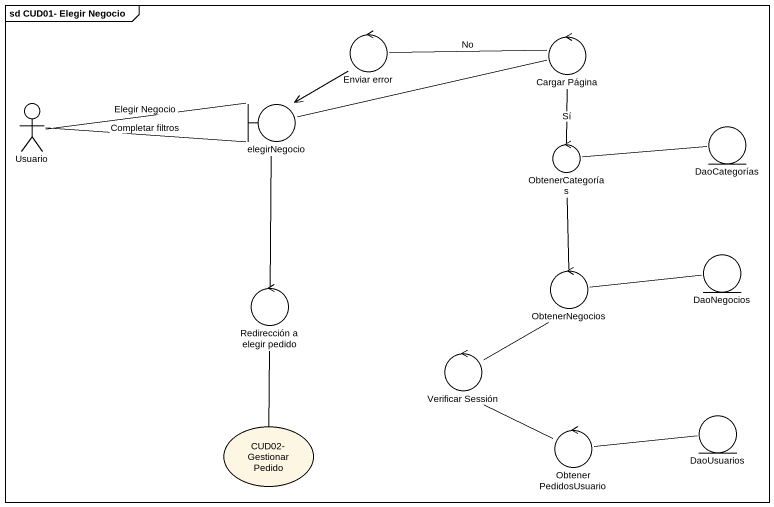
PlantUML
@startuml
mainframe sd CUD01- Elegir Negocio
control "Enviar error" as Enviar_error
control "Cargar Página" as Cargar_Página
actor Usuario
boundary elegirNegocio
control ObtenerCategorías
entity DaoCategorías
entity DaoNegocios
control "Redirección a elegir pedido" as Redirección_a_elegir_pedido
control ObtenerNegocios
control "Verificar Sessión" as Verificar_Sessión
entity DaoUsuarios
usecase "CUD02- Gestionar Pedido" as CUD02_Gestionar_Pedido
control "Obtener PedidosUsuario" as Obtener_PedidosUsuario
Enviar_error --> elegirNegocio
Cargar_Página -left- Enviar_error : No
Cargar_Página -- ObtenerCategorías : Sí
Usuario -right- elegirNegocio : Elegir Negocio
Usuario -right- elegirNegocio : Completar filtros
elegirNegocio -right- Cargar_Página
elegirNegocio -- Redirección_a_elegir_pedido
ObtenerCategorías -right- DaoCategorías
ObtenerCategorías -- ObtenerNegocios
Redirección_a_elegir_pedido -- CUD02_Gestionar_Pedido
ObtenerNegocios -right- DaoNegocios
ObtenerNegocios -- Verificar_Sessión
Verificar_Sessión -- Obtener_PedidosUsuario
Obtener_PedidosUsuario -right- DaoUsuarios
@enduml
